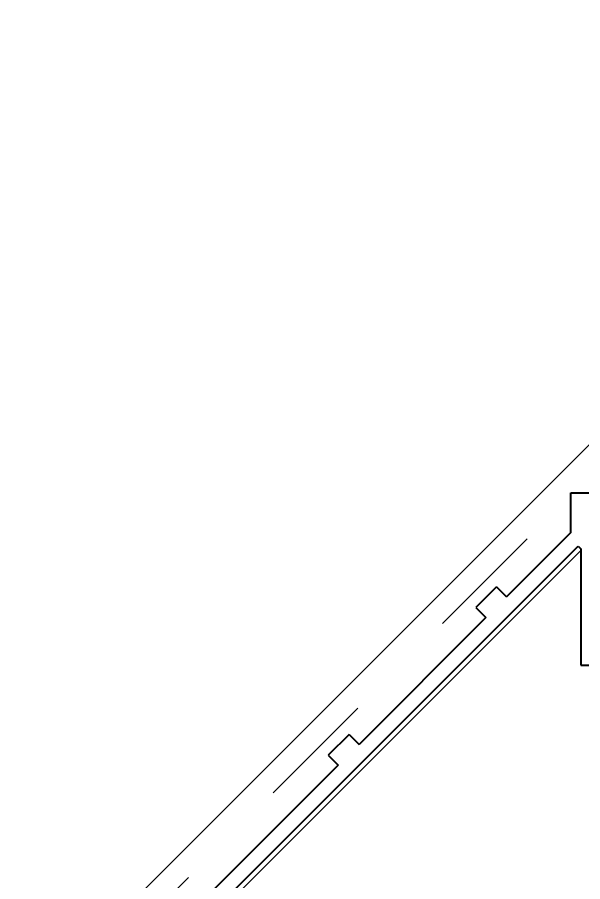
# Model space of a CAD drawing. Header units: metres. Extents: x 1807 to 3745, y 842 to 1968.
# Drawn here: x 3322.51 to 3345.5, y 1500.86 to 1536 of the extents above; entities that cross this region are included whole.
import ezdxf

# ---------------------------------------------------------------- set-up
doc = ezdxf.new("R2010")
doc.units = ezdxf.units.M
doc.header["$MEASUREMENT"] = 0
doc.linetypes.add('DGN2', pattern=[9.732586, 4.866293, -4.866293])
doc.layers.add('Level 1', color=7, linetype='Continuous', lineweight=0)

msp = doc.modelspace()

# ---------------------------------------------------------------- linework, layer by layer
at = {"layer": 'Level 1', "color": 7, "linetype": 'DGN2', "lineweight": 0}
msp.add_line((3257.21, 1428.766), (3371.21, 1542.766), dxfattribs=at)
at = {"layer": 'Level 1', "color": 7, "linetype": 'Continuous', "lineweight": 13}
msp.add_line((3284.736, 1457.6), (3364.375, 1537.239), dxfattribs=at)
at = {"layer": 'Level 1', "color": 7, "linetype": 'Continuous', "lineweight": 40}
for p, q in [((3345.02, 1515.055), (3345.02, 1516.67)), ((3345.02, 1516.67), (3346.635, 1516.67)), ((3345.02, 1515.055), (3342.407, 1512.442)), ((3323.549, 1492.736), (3345.314, 1514.501)), ((3345.314, 1514.501), (3345.42, 1514.395)), ((3345.42, 1514.395), (3345.42, 1509.66)), ((3342, 1512.849), (3341.151, 1512)), ((3342, 1512.849), (3342.407, 1512.442)), ((3341.151, 1512), (3341.558, 1511.593)), ((3341.558, 1511.593), (3336.407, 1506.442)), ((3345.42, 1509.66), (3353.25, 1509.66)), ((3336, 1506.849), (3335.151, 1506)), ((3336, 1506.849), (3336.407, 1506.442)), ((3335.151, 1506), (3335.558, 1505.593)), ((3335.558, 1505.593), (3330.407, 1500.442))]:
    msp.add_line(p, q, dxfattribs=at)
at = {"layer": 'Level 1', "color": 7, "linetype": 'Continuous', "lineweight": 0}
msp.add_line((3345.42, 1514.324), (3323.726, 1492.63), dxfattribs=at)

doc.saveas('drawing.dxf')
